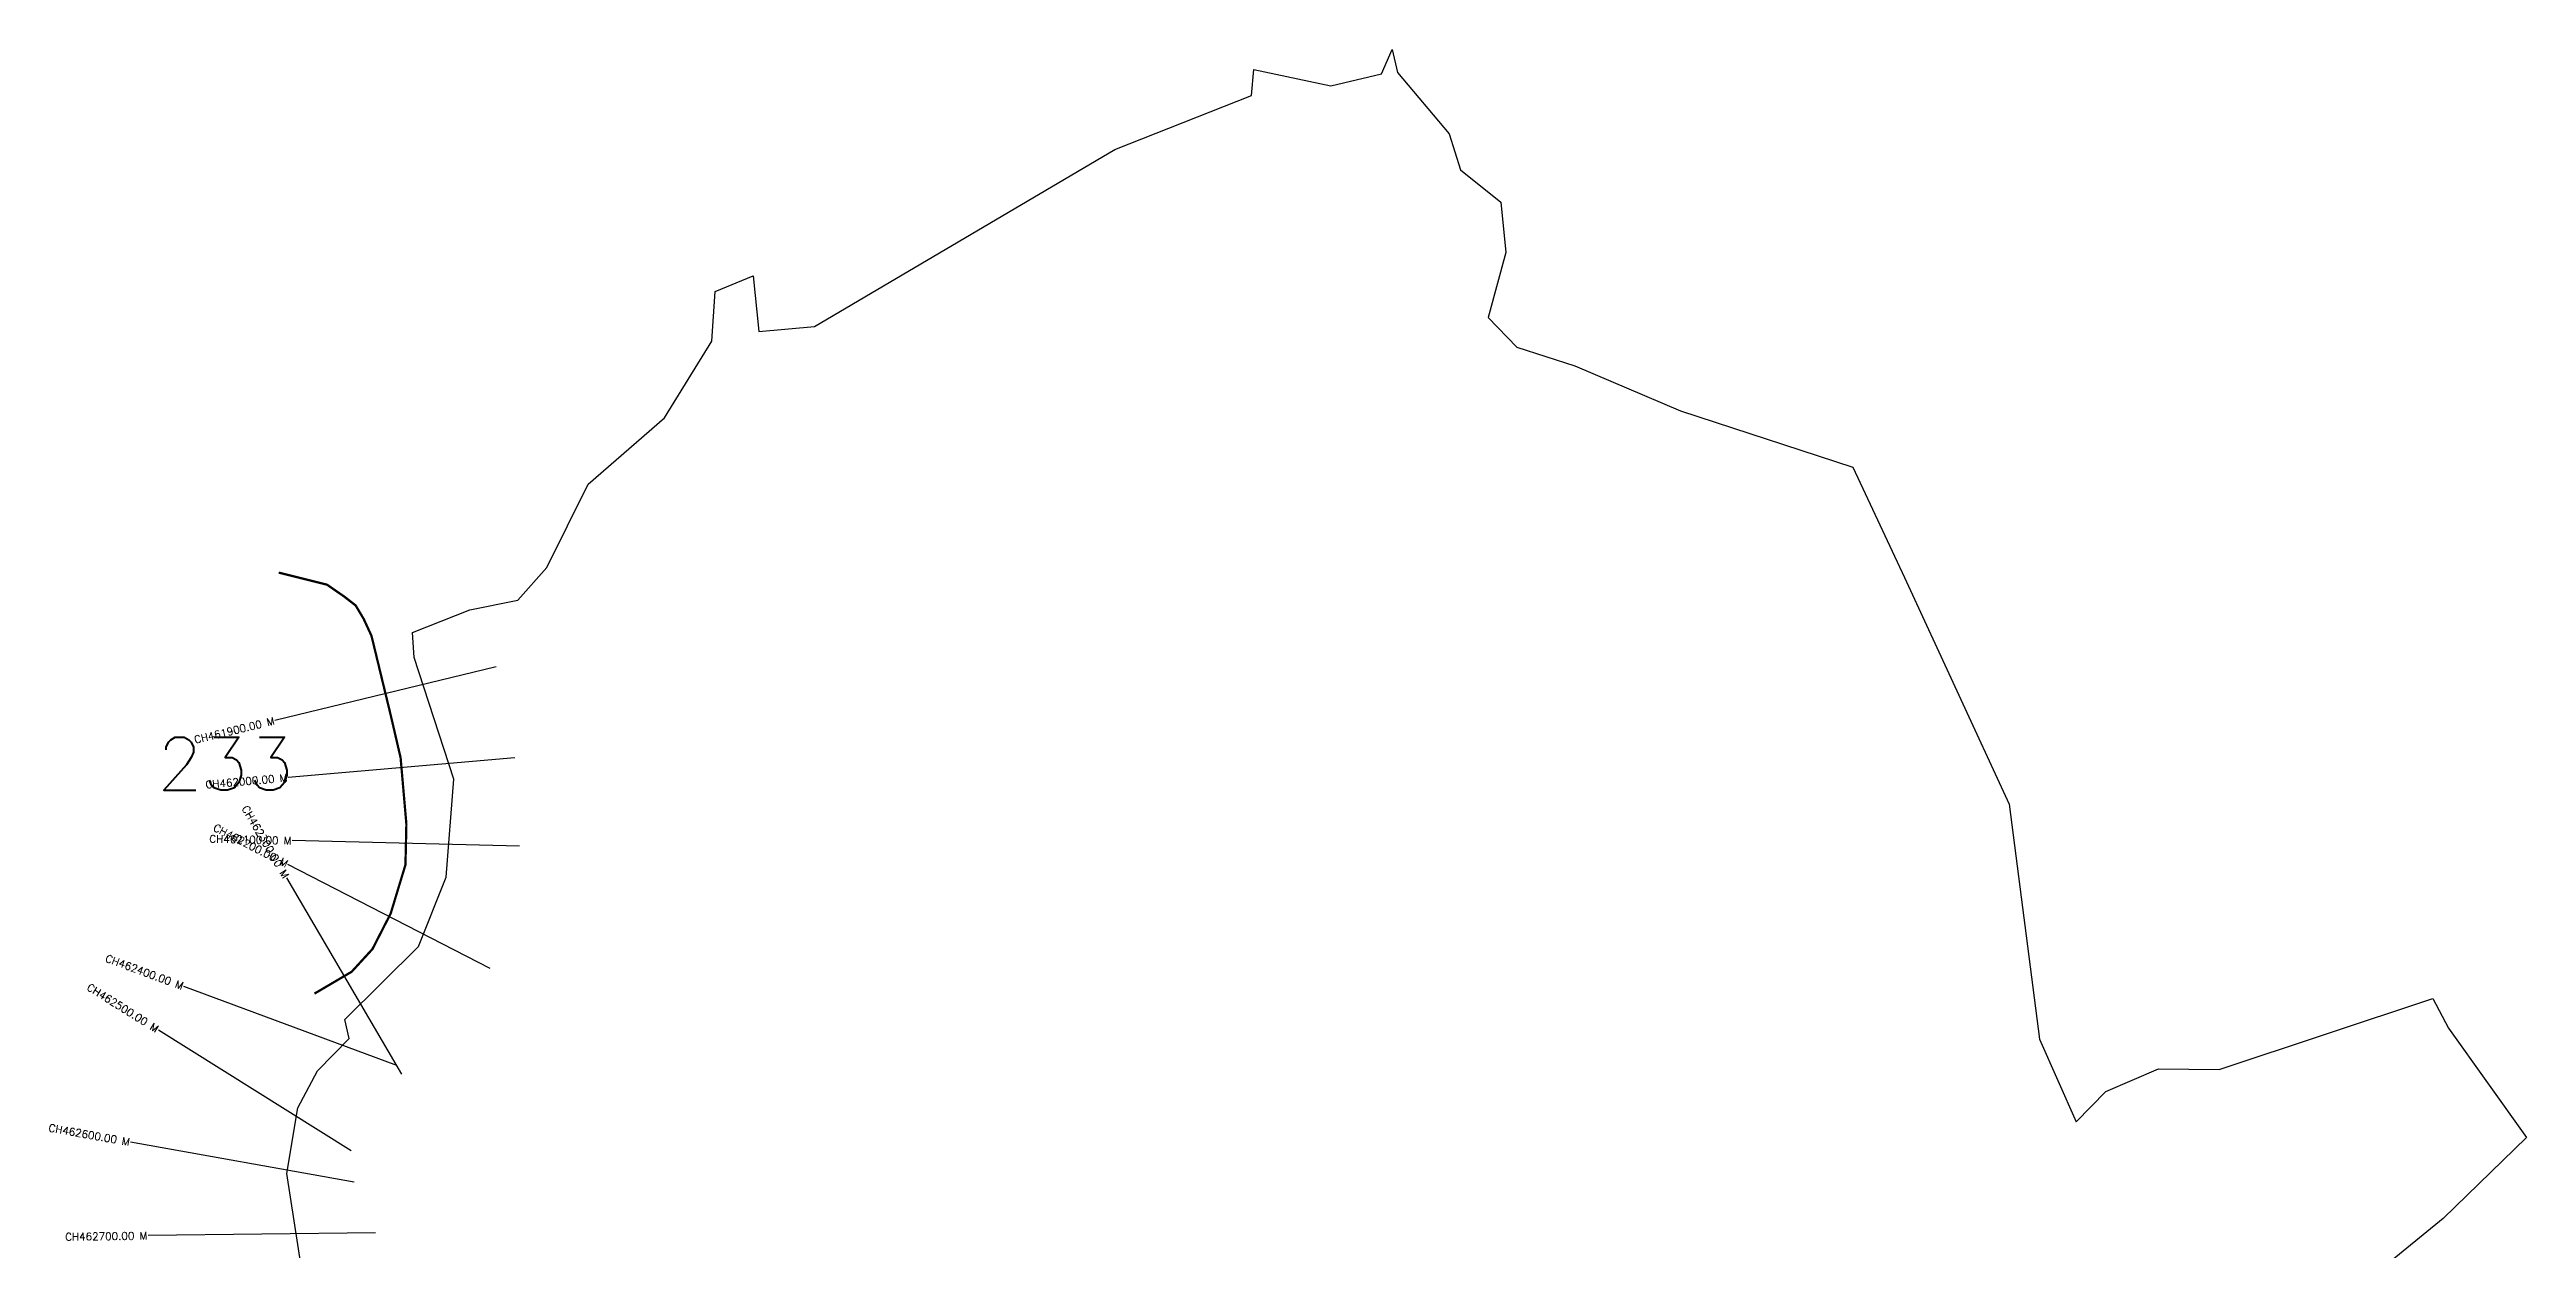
# Model space of a CAD drawing. Header units: metres. Extents: x 308535 to 311803, y 1909460 to 1913095.
# Drawn here: x 308535 to 311803, y 1911512 to 1913095 of the extents above; entities that cross this region are included whole.
import ezdxf
from ezdxf.enums import TextEntityAlignment as Align

# ---------------------------------------------------------------- set-up
doc = ezdxf.new("R2010")
doc.units = ezdxf.units.M
for name, color, linetype in [('CS', 134, 'Continuous'), ('CSMark', 6, 'Continuous'), ('NATURALLY PROTECTED', 3, 'Continuous'), ('village', 3, 'Continuous')]:
    doc.layers.add(name, color=color, linetype=linetype)
doc.styles.get("Standard").update_dxf_attribs({"font": 'simplex.shx'})

msp = doc.modelspace()

# ---------------------------------------------------------------- linework, layer by layer
at = {"color": 6, "flags": 128}
msp.add_lwpolyline([(310225.5, 1913047), (310292.2, 1913062.7)], dxfattribs=at)
at = {"layer": 'CS'}
for p, q in [((309124.3, 1912280.6), (308832.7, 1912210)), ((309149, 1912160.6), (308850.1, 1912134.7)), ((309155.4, 1912044.4), (308855.5, 1912051.5)), ((309116.7, 1911882.8), (308849.8, 1912019.9)), ((309000, 1911743.6), (308848.1, 1912002.3)), ((308993.6, 1911754.9), (308712.3, 1911859)), ((308933.2, 1911642.6), (308678.9, 1911801.7)), ((308937.3, 1911601.1), (308642, 1911653.9)), ((308965.3, 1911534.5), (308665.3, 1911530.6))]:
    msp.add_line(p, q, dxfattribs=at)
at = {"layer": 'NATURALLY PROTECTED', "const_width": 3, "flags": 128}
msp.add_lwpolyline([(308837.6, 1912405), (308901.3, 1912389.1), (308923.9, 1912373.5), (308939.1, 1912361.7), (308949.7, 1912343.9), (308960, 1912321.6), (308985.3, 1912217.2), (308998.4, 1912160.8), (309006, 1912073.5), (309004.8, 1912019.7), (308985.3, 1911955.4), (308961.3, 1911908.6), (308933.8, 1911878.6), (308884.8, 1911849.8)], dxfattribs=at)
at = {"layer": 'village', "color": 6}
for points in [[(310292.2, 1913062.7, 0), (310306.2, 1913094.8, 0), (310313.3, 1913064.5, 0), (310381.4, 1912983.7, 0), (310396.5, 1912936, 0), (310449.6, 1912893.4, 0), (310456.4, 1912827.2, 0), (310433.1, 1912741.5, 0), (310470.9, 1912702.2, 0), (310547.2, 1912677.7, 0), (310686.8, 1912618.4, 0), (310914, 1912543.9, 0), (310982.4, 1912398.6, 0), (311120.2, 1912099.7, 0), (311160.5, 1911789.5, 0), (311208.7, 1911680.8, 0), (311247.8, 1911720.5, 0), (311317.5, 1911750.5, 0), (311397.1, 1911749.7, 0), (311679.1, 1911843.4, 0), (311699.8, 1911804.3, 0), (311802.7, 1911660, 0)], [(308886, 1911368.5, 0), (308848.5, 1911612.5, 0), (308862.9, 1911699.3, 0), (308888.9, 1911747.9, 0), (308930.4, 1911790.8, 0), (308924.8, 1911815.6, 0), (309022.1, 1911911.8, 0), (309058.3, 1912003.2, 0), (309068.5, 1912132.8, 0), (309016.3, 1912292.9, 0), (309014, 1912325.9, 0), (309089.5, 1912356.1, 0), (309152.9, 1912368.8, 0), (309191.1, 1912411.9, 0), (309245.8, 1912521.7, 0), (309346.3, 1912608.9, 0), (309409.1, 1912710.2, 0), (309413.4, 1912775.9, 0), (309463.4, 1912796.6, 0), (309470.9, 1912722.9, 0), (309544.4, 1912729.4, 0), (309940.7, 1912963.1, 0), (310121, 1913034.3, 0), (310123.8, 1913068.3, 0), (310225.5, 1913047, 0)], [(311802.7, 1911660, 0), (311692.7, 1911553.1, 0), (311613.5, 1911488.8, 0)]]:
    msp.add_polyline3d(points, dxfattribs=at)

# ---------------------------------------------------------------- texts
at = {"insert": (308677.1, 1912188), "char_height": 70, "attachment_point": 1}
msp.add_mtext_dynamic_manual_height_columns('233', width=95.172, gutter_width=1, heights=[0], dxfattribs=at)
at = {"layer": 'CSMark'}
for s, rotation, p in [('CH461900.00 M', 13.6056, (308831.7, 1912209.8)), ('CH462000.00 M', 4.9583, (308849.1, 1912134.6)), ('CH462200.00 M', 332.825, (308848.9, 1912020.3)), ('CH462300.00 M', 300.425, (308847.6, 1912003.1)), ('CH462100.00 M', 358.6548, (308854.5, 1912051.5)), ('CH462400.00 M', 339.6905, (308711.4, 1911859.4)), ('CH462500.00 M', 327.9794, (308678, 1911802.2)), ('CH462600.00 M', 349.8654, (308641, 1911654)), ('CH462700.00 M', 0.745, (308664.3, 1911530.5))]:
    msp.add_text(s, height=10, rotation=rotation, dxfattribs=at).set_placement(p, align=Align.MIDDLE_RIGHT)

doc.saveas('drawing.dxf')
